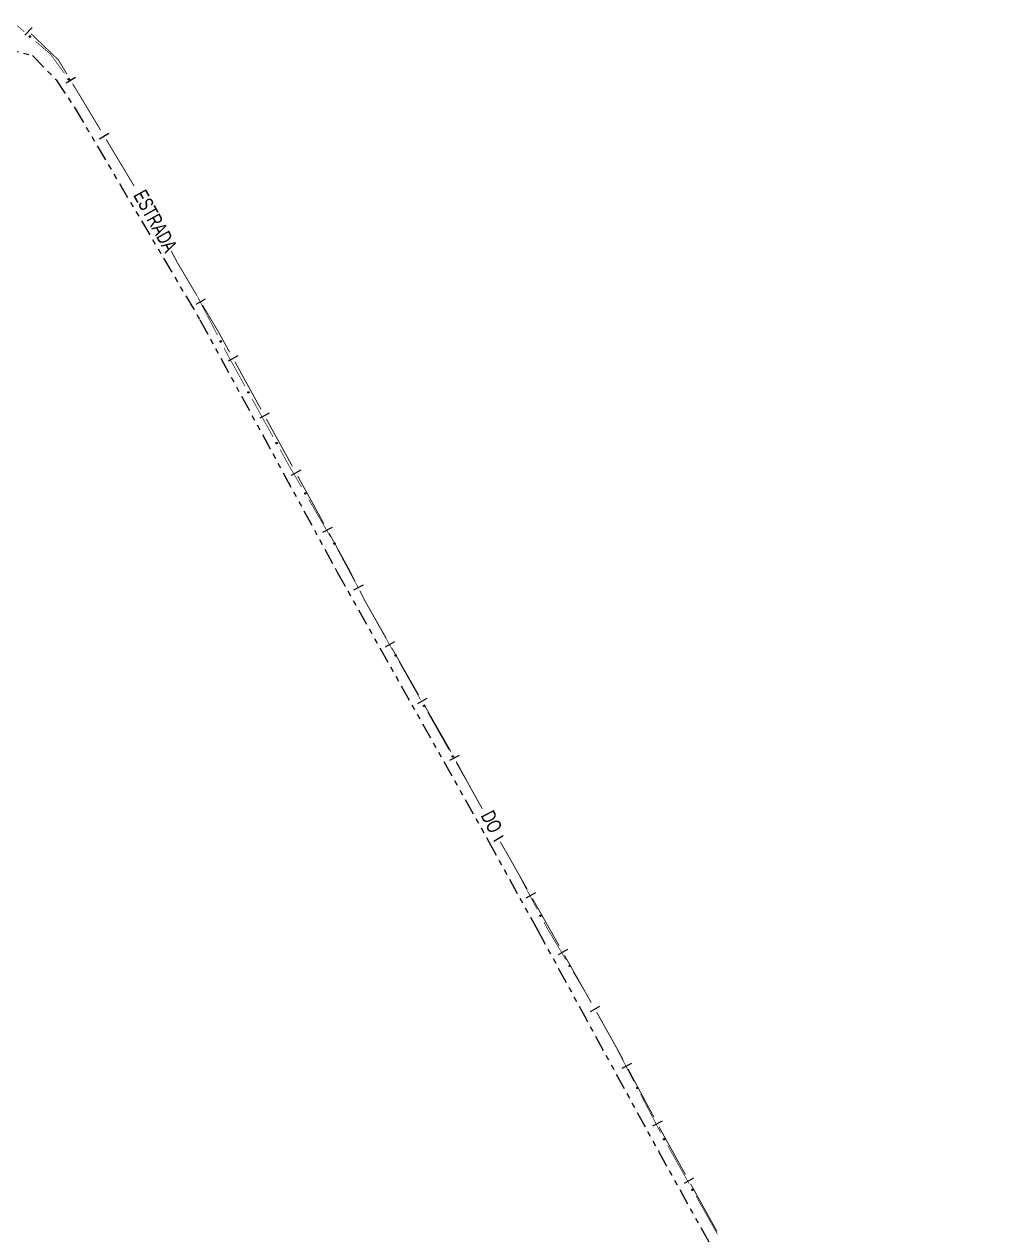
# Model space of a CAD drawing. Extents: x 209066 to 212010, y 4879784 to 4881672.
# Drawn here: x 211730.6 to 212003.1, y 4881303.7 to 4881637.6 of the extents above; entities that cross this region are included whole.
import ezdxf

# ---------------------------------------------------------------- set-up
doc = ezdxf.new("R2010")
doc.units = 0
doc.header["$LTSCALE"] = 1.5
doc.header["$MEASUREMENT"] = 0
doc.linetypes.add('TRACO_25', pattern=[8, 3, -1, 1, -1, 1, -1])
for name, color, linetype in [('LM-LIM-SETORES-BAIRROS', 250, 'CONTINUOUS'), ('SV-EIXO-ROD-ESTR', 7, 'CONTINUOUS'), ('SV-EST-M-N-PAV', 20, 'CONTINUOUS'), ('SV-TXT-EST-M-N-PAV', 7, 'CONTINUOUS')]:
    doc.layers.add(name, color=color, linetype=linetype)
doc.styles.add('ARIAL', font='ARIAL.SHX')

msp = doc.modelspace()

# ---------------------------------------------------------------- linework, layer by layer
at = {"layer": 'LM-LIM-SETORES-BAIRROS'}
for points in [[(211732.832154, 4881636.740931), (211730.759231, 4881634.572294)], [(211744.724832, 4881622.897149), (211742.152819, 4881621.352886)], [(211753.990408, 4881607.465068), (211751.418395, 4881605.920806)], [(211780.57769, 4881561.78657), (211777.996588, 4881560.257545)], [(211789.553124, 4881546.130954), (211786.924171, 4881544.685752)], [(211798.224337, 4881530.35724), (211795.595385, 4881528.912038)], [(211806.89555, 4881514.583526), (211804.266598, 4881513.138324)], [(211815.566763, 4881498.809812), (211812.937811, 4881497.36461)], [(211824.099094, 4881482.908734), (211821.425605, 4881481.547685)], [(211832.790741, 4881467.23233), (211830.185058, 4881465.745585)], [(211841.711215, 4881451.598228), (211839.105532, 4881450.111483)], [(211850.593193, 4881435.908984), (211847.958861, 4881434.473613)], [(211862.764675, 4881413.709934), (211860.161458, 4881412.218874)], [(211871.647545, 4881398.043685), (211869.035008, 4881396.569015)], [(211880.495565, 4881382.368464), (211877.883028, 4881380.893794)], [(211889.343585, 4881366.693244), (211886.731048, 4881365.218574)], [(211898.109204, 4881350.933316), (211895.464013, 4881349.518055)], [(211906.600772, 4881335.06217), (211903.955581, 4881333.646909)], [(211915.289293, 4881319.323807), (211912.665531, 4881317.869203)]]:
    msp.add_lwpolyline(points, dxfattribs=at)
at = {"layer": 'LM-LIM-SETORES-BAIRROS', "const_width": 0.25}
for points in [[(211740.053649, 4881627.763125), (211732.518571, 4881634.965638)], [(211740.3503, 4881627.269044), (211740.053649, 4881627.763125)], [(211742.409317, 4881623.839693), (211740.3503, 4881627.269044)], [(211751.674893, 4881608.407613), (211743.95358, 4881621.267679)], [(211760.940469, 4881592.975532), (211753.219156, 4881605.835599)], [(211771.299181, 4881574.880044), (211771.194496, 4881575.084048)], [(211772.73303, 4881572.085853), (211771.299181, 4881574.880044)], [(211773.17104, 4881571.346462), (211772.73303, 4881572.085853)], [(211778.267789, 4881562.742792), (211773.17104, 4881571.346462)], [(211784.40006, 4881552.391088), (211779.796814, 4881560.16169)], [(211784.866509, 4881551.542576), (211784.40006, 4881552.391088)], [(211787.275179, 4881547.160988), (211784.866509, 4881551.542576)], [(211795.946393, 4881531.387274), (211788.720381, 4881544.532036)], [(211804.617606, 4881515.61356), (211797.391595, 4881528.758322)], [(211813.288819, 4881499.839846), (211806.062808, 4881512.984607)], [(211820.155972, 4881487.347879), (211814.734021, 4881497.210893)], [(211820.493934, 4881486.684025), (211820.155972, 4881487.347879)], [(211821.854983, 4881484.010535), (211820.493934, 4881486.684025)], [(211824.872996, 4881478.082295), (211823.216032, 4881481.337046)], [(211825.045335, 4881477.780253), (211824.872996, 4881478.082295)], [(211830.496736, 4881468.22608), (211825.045335, 4881477.780253)], [(211839.41721, 4881452.591978), (211831.983481, 4881465.620396)], [(211847.800252, 4881437.899784), (211840.903955, 4881449.986294)], [(211847.840656, 4881437.825631), (211847.800252, 4881437.899784)], [(211848.319113, 4881436.94752), (211847.840656, 4881437.825631)], [(211853.764771, 4881426.95312), (211849.754484, 4881434.313187)], [(211854.06734, 4881426.413917), (211853.764771, 4881426.95312)], [(211857.003509, 4881421.181431), (211854.06734, 4881426.413917)], [(211864.20961, 4881408.169255), (211861.960086, 4881412.096665)], [(211864.442596, 4881407.756497), (211864.20961, 4881408.169255)], [(211869.358163, 4881399.048041), (211864.442596, 4881407.756497)], [(211878.206183, 4881383.37282), (211870.832833, 4881396.435504)], [(211887.054203, 4881367.6976), (211879.680853, 4881380.760283)], [(211889.796466, 4881362.839387), (211888.528873, 4881365.085063)], [(211890.002159, 4881362.471748), (211889.796466, 4881362.839387)], [(211892.98975, 4881357.131986), (211890.002159, 4881362.471748)], [(211893.415864, 4881356.360573), (211892.98975, 4881357.131986)], [(211895.833454, 4881351.983901), (211893.415864, 4881356.360573)], [(211904.334669, 4881336.118), (211897.258362, 4881349.343955)], [(211906.299428, 4881332.445772), (211905.749931, 4881333.472809)], [(211906.704391, 4881331.715315), (211906.299428, 4881332.445772)], [(211913.007676, 4881320.34568), (211906.704391, 4881331.715315)], [(211921.735302, 4881304.603108), (211914.46228, 4881317.721918)]]:
    msp.add_lwpolyline(points, dxfattribs=at)
at = {"layer": 'SV-EIXO-ROD-ESTR', "const_width": 0.18}
for points in [[(211728.299868, 4881637.524759), (211730.679642, 4881635.494951)], [(211733.722978, 4881632.899165), (211737.527148, 4881629.654432)], [(211737.527148, 4881629.654432), (211737.781081, 4881629.437842)], [(211737.781081, 4881629.437842), (211741.717564, 4881624.057981)], [(211744.079604, 4881620.82986), (211744.670114, 4881620.022829)], [(211744.670114, 4881620.022829), (211744.842238, 4881619.787593)], [(211778.382173, 4881562.549703), (211783.907139, 4881551.89725)], [(211785.748795, 4881548.346433), (211786.669622, 4881546.571024)], [(211786.669622, 4881546.571024), (211786.790588, 4881546.337796)], [(211786.790588, 4881546.337796), (211791.50596, 4881537.818426)], [(211793.443001, 4881534.31873), (211799.254124, 4881523.819642)], [(211801.191165, 4881520.319946), (211803.128206, 4881516.82025)], [(211803.128206, 4881516.82025), (211803.382711, 4881516.360431)], [(211803.382711, 4881516.360431), (211807.143783, 4881509.901198)], [(211809.156546, 4881506.444497), (211815.194835, 4881496.074392)], [(211817.149219, 4881492.585005), (211822.83407, 4881482.017012)], [(211826.230633, 4881475.70289), (211826.70437, 4881474.822224)], [(211826.70437, 4881474.822224), (211827.085744, 4881474.11326)], [(211827.085744, 4881474.11326), (211832.093744, 4881465.233095)], [(211834.058634, 4881461.748959), (211839.953307, 4881451.296551)], [(211841.92397, 4881447.81568), (211847.844661, 4881437.377988)], [(211849.818224, 4881433.898757), (211853.765352, 4881426.940295)], [(211853.765352, 4881426.940295), (211854.097479, 4881426.354782)], [(211866.521287, 4881404.073872), (211872.132795, 4881393.466753)], [(211874.003297, 4881389.931047), (211874.938549, 4881388.163193)], [(211874.938549, 4881388.163193), (211874.979813, 4881388.085193)], [(211874.979813, 4881388.085193), (211880.054864, 4881379.571275)], [(211882.102957, 4881376.135389), (211885.175096, 4881370.98156)], [(211885.175096, 4881370.98156), (211885.654656, 4881370.177049)], [(211893.262651, 4881356.637942), (211898.812624, 4881345.998496)], [(211900.662615, 4881342.452014), (211906.212588, 4881331.812569)], [(211908.138051, 4881328.306932), (211914.009804, 4881317.841631)], [(211915.967055, 4881314.353198), (211921.838807, 4881303.887897)]]:
    msp.add_lwpolyline(points, dxfattribs=at)
at = {"layer": 'SV-EIXO-ROD-ESTR'}
for points in [[(211732.163429, 4881634.374052), (211732.212125, 4881634.378612), (211732.254908, 4881634.372573), (211732.289143, 4881634.357266), (211732.315867, 4881634.335852), (211732.340741, 4881634.310864), (211732.36026, 4881634.280139), (211732.37437, 4881634.241238), (211732.379287, 4881634.192422), (211732.370221, 4881634.149001), (211732.357009, 4881634.114635), (211732.336284, 4881634.085482), (211732.311605, 4881634.061726), (211732.279019, 4881634.042506), (211732.239457, 4881634.028592), (211732.190251, 4881634.024835), (211732.148348, 4881634.031043), (211732.115624, 4881634.046718), (211732.086447, 4881634.06774), (211732.06136, 4881634.093554), (211732.042373, 4881634.123825), (211732.028435, 4881634.163683), (211732.025371, 4881634.212298), (211732.031085, 4881634.254163), (211732.046297, 4881634.287098), (211732.067639, 4881634.315357), (211732.092398, 4881634.340609), (211732.122467, 4881634.361516), (211732.163429, 4881634.374052)], [(211742.902578, 4881622.624879), (211742.951011, 4881622.618076), (211742.991246, 4881622.602326), (211743.021023, 4881622.579531), (211743.042083, 4881622.552526), (211743.060517, 4881622.522472), (211743.072418, 4881622.488071), (211743.077169, 4881622.446964), (211743.070686, 4881622.398331), (211743.051842, 4881622.358175), (211743.031056, 4881622.327786), (211743.004162, 4881622.304204), (211742.974666, 4881622.286786), (211742.938523, 4881622.275606), (211742.896818, 4881622.271198), (211742.848074, 4881622.2789), (211742.808735, 4881622.294612), (211742.780512, 4881622.317417), (211742.756976, 4881622.344605), (211742.738523, 4881622.375513), (211742.727036, 4881622.409349), (211742.722674, 4881622.451347), (211742.730913, 4881622.499357), (211742.746136, 4881622.538772), (211742.768539, 4881622.567308), (211742.795827, 4881622.589877), (211742.825746, 4881622.608733), (211742.859828, 4881622.622135), (211742.902578, 4881622.624879)], [(211784.859534, 4881550.30007), (211784.906361, 4881550.285955), (211784.94372, 4881550.264248), (211784.969669, 4881550.237175), (211784.986361, 4881550.207272), (211784.999992, 4881550.174757), (211785.006503, 4881550.138943), (211785.004924, 4881550.097592), (211784.991094, 4881550.050519), (211784.966342, 4881550.013709), (211784.941161, 4881549.986849), (211784.910983, 4881549.967648), (211784.879174, 4881549.954936), (211784.841748, 4881549.949403), (211784.799859, 4881549.951412), (211784.752861, 4881549.966464), (211784.716381, 4881549.987996), (211784.69197, 4881550.014842), (211784.672859, 4881550.045303), (211784.65934, 4881550.078666), (211784.653152, 4881550.113858), (211784.655251, 4881550.156031), (211784.670722, 4881550.20222), (211784.691782, 4881550.23885), (211784.718278, 4881550.263632), (211784.748691, 4881550.281772), (211784.781137, 4881550.29584), (211784.816866, 4881550.303884), (211784.859534, 4881550.30007)], [(211792.501214, 4881536.247595), (211792.548406, 4881536.234752), (211792.586339, 4881536.214064), (211792.61301, 4881536.187703), (211792.630505, 4881536.158263), (211792.645011, 4881536.126128), (211792.652488, 4881536.090503), (211792.652028, 4881536.049125), (211792.639477, 4881536.001695), (211792.61573, 4881535.964229), (211792.591285, 4881535.936697), (211792.561637, 4881535.916687), (211792.530184, 4881535.903119), (211792.492921, 4881535.896576), (211792.450993, 4881535.897451), (211792.403606, 4881535.911226), (211792.366556, 4881535.931763), (211792.341428, 4881535.957938), (211792.3215, 4881535.987872), (211792.307083, 4881536.020856), (211792.299945, 4881536.055869), (211792.300903, 4881536.098082), (211792.315118, 4881536.144674), (211792.33518, 4881536.18186), (211792.360995, 4881536.207349), (211792.390907, 4881536.226305), (211792.422961, 4881536.241246), (211792.458459, 4881536.250253), (211792.501214, 4881536.247595)], [(211800.249378, 4881522.248811), (211800.29657, 4881522.235968), (211800.334503, 4881522.21528), (211800.361174, 4881522.188919), (211800.378669, 4881522.159479), (211800.393175, 4881522.127344), (211800.400652, 4881522.091719), (211800.400192, 4881522.050341), (211800.387641, 4881522.002911), (211800.363894, 4881521.965445), (211800.339449, 4881521.937913), (211800.309801, 4881521.917903), (211800.278348, 4881521.904335), (211800.241086, 4881521.897792), (211800.199157, 4881521.898667), (211800.15177, 4881521.912442), (211800.11472, 4881521.932979), (211800.089592, 4881521.959154), (211800.069664, 4881521.989088), (211800.055248, 4881522.022072), (211800.04811, 4881522.057085), (211800.049067, 4881522.099298), (211800.063283, 4881522.14589), (211800.083344, 4881522.183076), (211800.109159, 4881522.208565), (211800.139071, 4881522.227521), (211800.171125, 4881522.242462), (211800.206623, 4881522.251469), (211800.249378, 4881522.248811)], [(211808.172995, 4881508.352404), (211808.220455, 4881508.340591), (211808.258829, 4881508.320734), (211808.286068, 4881508.294959), (211808.3042, 4881508.265907), (211808.319402, 4881508.234096), (211808.327653, 4881508.198642), (211808.328094, 4881508.157264), (211808.316578, 4881508.109571), (211808.293652, 4881508.071597), (211808.269812, 4881508.043541), (211808.240607, 4881508.02289), (211808.209456, 4881508.00864), (211808.172345, 4881508.001287), (211808.130408, 4881508.00125), (211808.082732, 4881508.01399), (211808.045244, 4881508.033715), (211808.019552, 4881508.059337), (211807.998977, 4881508.08883), (211807.983846, 4881508.121493), (211807.975947, 4881508.156342), (211807.975986, 4881508.198566), (211807.989184, 4881508.245456), (211808.008431, 4881508.28307), (211808.033685, 4881508.309115), (211808.063177, 4881508.328718), (211808.094898, 4881508.344353), (211808.130192, 4881508.354131), (211808.172995, 4881508.352404)], [(211816.239112, 4881494.509237), (211816.286146, 4881494.495829), (211816.323829, 4881494.474688), (211816.350182, 4881494.448009), (211816.367323, 4881494.418361), (211816.381443, 4881494.386055), (211816.388492, 4881494.350343), (211816.387536, 4881494.308973), (211816.374418, 4881494.261697), (211816.350223, 4881494.224518), (211816.32545, 4881494.197282), (211816.295564, 4881494.177628), (211816.26395, 4881494.164438), (211816.226612, 4881494.158342), (211816.184698, 4881494.15972), (211816.137479, 4881494.174062), (211816.100678, 4881494.195042), (211816.075865, 4881494.221516), (211816.056297, 4881494.251686), (211816.042278, 4881494.284841), (211816.03556, 4881494.319937), (211816.037023, 4881494.362136), (211816.051796, 4881494.408554), (211816.072302, 4881494.445497), (211816.098421, 4881494.470675), (211816.128558, 4881494.489271), (211816.160788, 4881494.503827), (211816.196392, 4881494.512407), (211816.239112, 4881494.509237)], [(211833.101494, 4881463.670252), (211833.148787, 4881463.657786), (211833.186883, 4881463.637401), (211833.213764, 4881463.611253), (211833.231494, 4881463.581953), (211833.246255, 4881463.549936), (211833.254016, 4881463.514371), (211833.253886, 4881463.472991), (211833.241714, 4881463.425462), (211833.218267, 4881463.387808), (211833.194042, 4881463.360082), (211833.164554, 4881463.339836), (211833.13321, 4881463.326017), (211833.096001, 4881463.319177), (211833.054068, 4881463.319718), (211833.006571, 4881463.333115), (211832.96936, 4881463.353356), (211832.944023, 4881463.37933), (211832.923857, 4881463.409103), (211832.909178, 4881463.441972), (211832.901761, 4881463.476926), (211832.902382, 4881463.519146), (211832.916225, 4881463.56585), (211832.93599, 4881463.603195), (211832.961601, 4881463.628889), (211832.99136, 4881463.648083), (211833.023294, 4881463.663279), (211833.058719, 4881463.672569), (211833.101494, 4881463.670252)], [(211840.962046, 4881449.734582), (211841.00937, 4881449.722234), (211841.047517, 4881449.701944), (211841.074463, 4881449.675863), (211841.092266, 4881449.646608), (211841.107107, 4881449.614627), (211841.114956, 4881449.579082), (211841.11493, 4881449.537701), (211841.102876, 4881449.490142), (211841.079522, 4881449.45243), (211841.055366, 4881449.424644), (211841.025929, 4881449.404325), (211840.99462, 4881449.390428), (211840.957428, 4881449.383495), (211840.915493, 4881449.383932), (211840.867964, 4881449.39721), (211840.830702, 4881449.417358), (211840.805301, 4881449.443269), (211840.78506, 4881449.472992), (211840.7703, 4881449.505824), (211840.762796, 4881449.54076), (211840.763311, 4881449.582981), (211840.777038, 4881449.629719), (211840.79671, 4881449.667113), (211840.822257, 4881449.692871), (211840.851968, 4881449.712139), (211840.883864, 4881449.727415), (211840.919266, 4881449.736793), (211840.962046, 4881449.734582)], [(211848.856301, 4881435.817659), (211848.903625, 4881435.805311), (211848.941772, 4881435.785021), (211848.968718, 4881435.75894), (211848.98652, 4881435.729685), (211849.001362, 4881435.697704), (211849.009211, 4881435.662159), (211849.009184, 4881435.620778), (211848.99713, 4881435.573219), (211848.973777, 4881435.535507), (211848.949621, 4881435.507721), (211848.920184, 4881435.487402), (211848.888874, 4881435.473505), (211848.851683, 4881435.466572), (211848.809748, 4881435.467009), (211848.762219, 4881435.480287), (211848.724956, 4881435.500435), (211848.699555, 4881435.526346), (211848.679315, 4881435.556069), (211848.664554, 4881435.588901), (211848.65705, 4881435.623837), (211848.657566, 4881435.666058), (211848.671293, 4881435.712796), (211848.690964, 4881435.75019), (211848.716511, 4881435.775948), (211848.746223, 4881435.795216), (211848.778118, 4881435.810492), (211848.81352, 4881435.81987), (211848.856301, 4881435.817659)], [(211873.098161, 4881391.877379), (211873.145101, 4881391.863646), (211873.182636, 4881391.842244), (211873.208804, 4881391.815383), (211873.225739, 4881391.785617), (211873.239635, 4881391.753214), (211873.246437, 4881391.717454), (211873.245194, 4881391.676092), (211873.231748, 4881391.628907), (211873.207297, 4881391.591898), (211873.182335, 4881391.564833), (211873.152314, 4881391.545388), (211873.12061, 4881391.532416), (211873.083231, 4881391.526579), (211873.041327, 4881391.528247), (211872.994208, 4881391.542916), (211872.957554, 4881391.56415), (211872.932925, 4881391.590796), (211872.913566, 4881391.621101), (211872.899777, 4881391.654352), (211872.893302, 4881391.689494), (211872.895058, 4881391.731682), (211872.910152, 4881391.777996), (211872.930913, 4881391.814796), (211872.957206, 4881391.839793), (211872.987471, 4881391.858179), (211873.019801, 4881391.872512), (211873.055464, 4881391.880846), (211873.098161, 4881391.877379)], [(211881.099898, 4881378.033114), (211881.147477, 4881378.021788), (211881.186053, 4881378.002325), (211881.213555, 4881377.976831), (211881.231984, 4881377.947966), (211881.247511, 4881377.916312), (211881.256125, 4881377.880945), (211881.25699, 4881377.839573), (211881.245964, 4881377.791765), (211881.223428, 4881377.753559), (211881.199877, 4881377.725259), (211881.170885, 4881377.70431), (211881.139882, 4881377.689741), (211881.102848, 4881377.682008), (211881.060914, 4881377.681541), (211881.013109, 4881377.693792), (211880.975422, 4881377.713132), (211880.949468, 4881377.738489), (211880.928592, 4881377.767769), (211880.913127, 4881377.800275), (211880.904872, 4881377.835041), (211880.904477, 4881377.877264), (211880.917194, 4881377.924287), (211880.936054, 4881377.962096), (211880.96104, 4881377.988399), (211880.99033, 4881378.008303), (211881.021889, 4881378.024263), (211881.05708, 4881378.034401), (211881.099898, 4881378.033114)], [(211899.768767, 4881344.403557), (211899.815627, 4881344.389552), (211899.853038, 4881344.367933), (211899.87905, 4881344.340921), (211899.895812, 4881344.311058), (211899.90952, 4881344.278575), (211899.916114, 4881344.242776), (211899.914633, 4881344.201422), (211899.900913, 4881344.154316), (211899.876248, 4881344.117448), (211899.85113, 4881344.090529), (211899.820997, 4881344.071258), (211899.789218, 4881344.05847), (211899.751806, 4881344.05285), (211899.709912, 4881344.054761), (211899.662879, 4881344.069702), (211899.626348, 4881344.091148), (211899.601874, 4881344.117936), (211899.582691, 4881344.148353), (211899.569095, 4881344.181683), (211899.562824, 4881344.216862), (211899.564824, 4881344.259039), (211899.580186, 4881344.305265), (211899.60116, 4881344.341944), (211899.627597, 4881344.366788), (211899.657968, 4881344.384999), (211899.690381, 4881344.399144), (211899.726091, 4881344.407271), (211899.768767, 4881344.403557)], [(211907.185123, 4881330.230318), (211907.232388, 4881330.217748), (211907.27044, 4881330.197279), (211907.297264, 4881330.171073), (211907.314929, 4881330.141734), (211907.329621, 4881330.109684), (211907.337303, 4881330.074103), (211907.337083, 4881330.032723), (211907.324806, 4881329.985221), (211907.301276, 4881329.947618), (211907.276991, 4881329.919946), (211907.247459, 4881329.899764), (211907.216085, 4881329.886014), (211907.178861, 4881329.879256), (211907.136929, 4881329.879889), (211907.089462, 4881329.893389), (211907.052295, 4881329.913712), (211907.027015, 4881329.939741), (211907.006914, 4881329.969559), (211906.992307, 4881330.002459), (211906.984967, 4881330.03743), (211906.98568, 4881330.079648), (211906.999626, 4881330.126321), (211907.019472, 4881330.163623), (211907.04514, 4881330.189261), (211907.074941, 4881330.20839), (211907.106908, 4881330.223516), (211907.142354, 4881330.232728), (211907.185123, 4881330.230318)], [(211915.014127, 4881316.276583), (211915.061392, 4881316.264013), (211915.099444, 4881316.243545), (211915.126268, 4881316.217338), (211915.143933, 4881316.188), (211915.158624, 4881316.15595), (211915.166307, 4881316.120369), (211915.166087, 4881316.078989), (211915.15381, 4881316.031486), (211915.13028, 4881315.993884), (211915.105995, 4881315.966211), (211915.076463, 4881315.94603), (211915.045088, 4881315.93228), (211915.007865, 4881315.925521), (211914.965932, 4881315.926154), (211914.918466, 4881315.939655), (211914.881298, 4881315.959977), (211914.856019, 4881315.986007), (211914.835918, 4881316.015825), (211914.821311, 4881316.048725), (211914.813971, 4881316.083696), (211914.814684, 4881316.125914), (211914.82863, 4881316.172587), (211914.848476, 4881316.209889), (211914.874143, 4881316.235527), (211914.903945, 4881316.254655), (211914.935912, 4881316.269782), (211914.971357, 4881316.278994), (211915.014127, 4881316.276583)]]:
    msp.add_lwpolyline(points, close=True, dxfattribs=at)
for points in [[(211732.025371, 4881634.212298), (211732.279019, 4881634.042506)], [(211732.028435, 4881634.163683), (211732.239457, 4881634.028592)], [(211732.029229, 4881634.23106), (211732.291033, 4881634.054387)], [(211732.030817, 4881634.186663), (211732.25659, 4881634.037135)], [(211732.031085, 4881634.254163), (211732.311605, 4881634.061726)], [(211732.040833, 4881634.267793), (211732.321323, 4881634.075181)], [(211732.041138, 4881634.141991), (211732.20865, 4881634.031395)], [(211732.042373, 4881634.123825), (211732.190251, 4881634.024835)], [(211732.046297, 4881634.287098), (211732.336284, 4881634.085482)], [(211732.055581, 4881634.106357), (211732.164101, 4881634.03173)], [(211732.058665, 4881634.299213), (211732.343613, 4881634.099212)], [(211732.06136, 4881634.093554), (211732.148348, 4881634.031043)], [(211732.067639, 4881634.315357), (211732.357009, 4881634.114635)], [(211732.083611, 4881634.326358), (211732.360987, 4881634.136403)], [(211732.092398, 4881634.340609), (211732.370221, 4881634.149001)], [(211732.11094, 4881634.347885), (211732.371552, 4881634.174022)], [(211732.122467, 4881634.361516), (211732.379287, 4881634.192422)], [(211732.142421, 4881634.36587), (211732.372926, 4881634.217686)], [(211732.163429, 4881634.374052), (211732.37437, 4881634.241238)], [(211732.190055, 4881634.375458), (211732.361415, 4881634.265167)], [(211732.212125, 4881634.378612), (211732.36026, 4881634.280139)], [(211732.236529, 4881634.375275), (211732.343125, 4881634.300496)], [(211732.254908, 4881634.372573), (211732.340741, 4881634.310864)], [(211742.722674, 4881622.451347), (211742.896818, 4881622.271198)], [(211742.727036, 4881622.409349), (211742.848074, 4881622.2789)], [(211742.730027, 4881622.427309), (211742.86749, 4881622.281036)], [(211742.730296, 4881622.473157), (211742.91546, 4881622.275556)], [(211742.730913, 4881622.499357), (211742.938523, 4881622.275606)], [(211742.735855, 4881622.389303), (211742.824221, 4881622.291645)], [(211742.738523, 4881622.375513), (211742.808735, 4881622.294612)], [(211742.738998, 4881622.516722), (211742.952955, 4881622.284393)], [(211742.746136, 4881622.538772), (211742.974666, 4881622.286786)], [(211742.758766, 4881622.549785), (211742.987227, 4881622.297634)], [(211742.768539, 4881622.567308), (211743.004162, 4881622.304204)], [(211742.783369, 4881622.576241), (211743.014462, 4881622.315872)], [(211742.795827, 4881622.589877), (211743.031056, 4881622.327786)], [(211742.813907, 4881622.596895), (211743.039951, 4881622.348048)], [(211742.825746, 4881622.608733), (211743.051842, 4881622.358175)], [(211742.845466, 4881622.611533), (211743.058913, 4881622.382213)], [(211742.859828, 4881622.622135), (211743.070686, 4881622.398331)], [(211742.880248, 4881622.621766), (211743.070328, 4881622.424381)], [(211742.902578, 4881622.624879), (211743.077169, 4881622.446964)], [(211742.928809, 4881622.620101), (211743.070086, 4881622.473237)], [(211742.951011, 4881622.618076), (211743.072418, 4881622.488071)], [(211742.973986, 4881622.609197), (211743.060444, 4881622.511833)], [(211742.991246, 4881622.602326), (211743.060517, 4881622.522472)], [(211784.653152, 4881550.113858), (211784.752861, 4881549.966464)], [(211784.655251, 4881550.156031), (211784.799859, 4881549.951412)], [(211784.658809, 4881550.092702), (211784.731233, 4881549.9827)], [(211784.658849, 4881550.131151), (211784.772376, 4881549.965611)], [(211784.65934, 4881550.078666), (211784.716381, 4881549.987996)], [(211784.666113, 4881550.176421), (211784.818948, 4881549.952875)], [(211784.670722, 4881550.20222), (211784.841748, 4881549.949403)], [(211784.681362, 4881550.218148), (211784.857352, 4881549.955885)], [(211784.691782, 4881550.23885), (211784.879174, 4881549.954936)], [(211784.705945, 4881550.247806), (211784.893243, 4881549.96374)], [(211784.718278, 4881550.263632), (211784.910983, 4881549.967648)], [(211784.734297, 4881550.270197), (211784.922943, 4881549.977607)], [(211784.748691, 4881550.281772), (211784.941161, 4881549.986849)], [(211784.767631, 4881550.285948), (211784.953044, 4881550.005516)], [(211784.781137, 4881550.29584), (211784.966342, 4881550.013709)], [(211784.801054, 4881550.295598), (211784.976999, 4881550.036386)], [(211784.816866, 4881550.303884), (211784.991094, 4881550.050519)], [(211784.836991, 4881550.300403), (211784.994716, 4881550.076318)], [(211784.859534, 4881550.30007), (211785.004924, 4881550.097592)], [(211784.884728, 4881550.291345), (211785.001934, 4881550.124639)], [(211784.906361, 4881550.285955), (211785.006503, 4881550.138943)], [(211784.927711, 4881550.273673), (211784.998296, 4881550.164254)], [(211784.94372, 4881550.264248), (211784.999992, 4881550.174757)], [(211792.299945, 4881536.055869), (211792.403606, 4881535.911226)], [(211792.300903, 4881536.098082), (211792.450993, 4881535.897451)], [(211792.305173, 4881536.07331), (211792.423136, 4881535.910901)], [(211792.306172, 4881536.034873), (211792.381546, 4881535.926871)], [(211792.307083, 4881536.020856), (211792.366556, 4881535.931763)], [(211792.311209, 4881536.118759), (211792.470035, 4881535.899429)], [(211792.315118, 4881536.144674), (211792.492921, 4881535.896576)], [(211792.325324, 4881536.160883), (211792.508344, 4881535.903477)], [(211792.33518, 4881536.18186), (211792.530184, 4881535.903119)], [(211792.349095, 4881536.191196), (211792.54401, 4881535.9123)], [(211792.360995, 4881536.207349), (211792.561637, 4881535.916687)], [(211792.376832, 4881536.214345), (211792.573323, 4881535.926965)], [(211792.390907, 4881536.226305), (211792.591285, 4881535.936697)], [(211792.409726, 4881536.230993), (211792.602659, 4881535.955679)], [(211792.422961, 4881536.241246), (211792.61573, 4881535.964229)], [(211792.442877, 4881536.241543), (211792.625769, 4881535.987186)], [(211792.458459, 4881536.250253), (211792.639477, 4881536.001695)], [(211792.47867, 4881536.247318), (211792.6424, 4881536.027582)], [(211792.501214, 4881536.247595), (211792.652028, 4881536.049125)], [(211792.526635, 4881536.239555), (211792.648308, 4881536.07608)], [(211792.548406, 4881536.234752), (211792.652488, 4881536.090503)], [(211792.57008, 4881536.223052), (211792.6436, 4881536.115583)], [(211792.586339, 4881536.214064), (211792.645011, 4881536.126128)], [(211800.073488, 4881522.162099), (211800.256508, 4881521.904693)], [(211800.083344, 4881522.183076), (211800.278348, 4881521.904335)], [(211800.097259, 4881522.192412), (211800.292174, 4881521.913516)], [(211800.109159, 4881522.208565), (211800.309801, 4881521.917903)], [(211800.124996, 4881522.215561), (211800.321487, 4881521.928181)], [(211800.139071, 4881522.227521), (211800.339449, 4881521.937913)], [(211800.157891, 4881522.232209), (211800.350823, 4881521.956895)], [(211800.171125, 4881522.242462), (211800.363894, 4881521.965445)], [(211800.191041, 4881522.242759), (211800.373934, 4881521.988402)], [(211800.206623, 4881522.251469), (211800.387641, 4881522.002911)], [(211800.226834, 4881522.248534), (211800.390564, 4881522.028798)], [(211800.249378, 4881522.248811), (211800.400192, 4881522.050341)], [(211800.274799, 4881522.240771), (211800.396472, 4881522.077296)], [(211800.29657, 4881522.235968), (211800.400652, 4881522.091719)], [(211800.318245, 4881522.224268), (211800.391764, 4881522.116799)], [(211800.334503, 4881522.21528), (211800.393175, 4881522.127344)], [(211800.04811, 4881522.057085), (211800.15177, 4881521.912442)], [(211800.049067, 4881522.099298), (211800.199157, 4881521.898667)], [(211800.053337, 4881522.074526), (211800.171301, 4881521.912117)], [(211800.054336, 4881522.036089), (211800.12971, 4881521.928087)], [(211800.055248, 4881522.022072), (211800.11472, 4881521.932979)], [(211800.059373, 4881522.119975), (211800.2182, 4881521.900645)], [(211800.063283, 4881522.14589), (211800.241086, 4881521.897792)], [(211807.975947, 4881508.156342), (211808.082732, 4881508.01399)], [(211807.975986, 4881508.198566), (211808.130408, 4881508.00125)], [(211807.980794, 4881508.173892), (211808.102265, 4881508.01409)], [(211807.98263, 4881508.135487), (211808.060337, 4881508.029151)], [(211807.983846, 4881508.121493), (211808.045244, 4881508.033715)], [(211807.985839, 4881508.219463), (211808.149403, 4881508.003642)], [(211807.989184, 4881508.245456), (211808.172345, 4881508.001287)], [(211807.999034, 4881508.261884), (211808.187614, 4881508.008523)], [(211808.008431, 4881508.28307), (211808.209456, 4881508.00864)], [(211808.02214, 4881508.292707), (211808.223079, 4881508.01812)], [(211808.033685, 4881508.309115), (211808.240607, 4881508.02289)], [(211808.049366, 4881508.316454), (211808.252066, 4881508.03342)], [(211808.063177, 4881508.328718), (211808.269812, 4881508.043541)], [(211808.08189, 4881508.333814), (211808.28077, 4881508.062765)], [(211808.094898, 4881508.344353), (211808.293652, 4881508.071597)], [(211808.114803, 4881508.345083), (211808.303189, 4881508.094767)], [(211808.130192, 4881508.354131), (211808.316578, 4881508.109571)], [(211808.150462, 4881508.351636), (211808.318937, 4881508.135516)], [(211808.172995, 4881508.352404), (211808.328094, 4881508.157264)], [(211808.198585, 4881508.344919), (211808.323788, 4881508.184132)], [(211808.220455, 4881508.340591), (211808.327653, 4881508.198642)], [(211808.242379, 4881508.329366), (211808.31822, 4881508.223523)], [(211808.258829, 4881508.320734), (211808.319402, 4881508.234096)], [(211816.03556, 4881494.319937), (211816.137479, 4881494.174062)], [(211816.037023, 4881494.362136), (211816.184698, 4881494.15972)], [(211816.040996, 4881494.337314), (211816.157004, 4881494.173503)], [(211816.041534, 4881494.298868), (211816.115608, 4881494.18997)], [(211816.042278, 4881494.284841), (211816.100678, 4881494.195042)], [(211816.047576, 4881494.382688), (211816.203762, 4881494.161469)], [(211816.051796, 4881494.408554), (211816.226612, 4881494.158342)], [(211816.062195, 4881494.424639), (211816.242117, 4881494.165058)], [(211816.072302, 4881494.445497), (211816.26395, 4881494.164438)], [(211816.086328, 4881494.454665), (211816.277886, 4881494.173453)], [(211816.098421, 4881494.470675), (211816.295564, 4881494.177628)], [(211816.11434, 4881494.47748), (211816.307373, 4881494.187766)], [(211816.128558, 4881494.489271), (211816.32545, 4881494.197282)], [(211816.147432, 4881494.493732), (211816.33705, 4881494.216126)], [(211816.160788, 4881494.503827), (211816.350223, 4881494.224518)], [(211816.180706, 4881494.503884), (211816.360537, 4881494.247353)], [(211816.196392, 4881494.512407), (211816.374418, 4881494.261697)], [(211816.216566, 4881494.50923), (211816.377651, 4881494.287547)], [(211816.239112, 4881494.509237), (211816.387536, 4881494.308973)], [(211816.264435, 4881494.500893), (211816.38414, 4881494.335971)], [(211816.286146, 4881494.495829), (211816.388492, 4881494.350343)], [(211816.307679, 4881494.48387), (211816.379905, 4881494.375528)], [(211816.323829, 4881494.474688), (211816.381443, 4881494.386055)], [(211832.901761, 4881463.476926), (211833.006571, 4881463.333115)], [(211832.902382, 4881463.519146), (211833.054068, 4881463.319718)], [(211832.906849, 4881463.494408), (211833.026104, 4881463.332946)], [(211832.908155, 4881463.455981), (211832.984388, 4881463.348584)], [(211832.909178, 4881463.441972), (211832.96936, 4881463.353356)], [(211832.912522, 4881463.539905), (211833.073093, 4881463.321848)], [(211832.916225, 4881463.56585), (211833.096001, 4881463.319177)], [(211832.926301, 4881463.58214), (211833.111369, 4881463.326202)], [(211832.93599, 4881463.603195), (211833.13321, 4881463.326017)], [(211832.94983, 4881463.612641), (211833.146963, 4881463.335309)], [(211832.961601, 4881463.628889), (211833.164554, 4881463.339836)], [(211832.977381, 4881463.636011), (211833.176158, 4881463.350207)], [(211832.99136, 4881463.648083), (211833.194042, 4881463.360082)], [(211833.010142, 4881463.65292), (211833.205264, 4881463.379154)], [(211833.023294, 4881463.663279), (211833.218267, 4881463.387808)], [(211833.043207, 4881463.663735), (211833.228122, 4881463.410844)], [(211833.058719, 4881463.672569), (211833.241714, 4881463.425462)], [(211833.078953, 4881463.669795), (211833.24443, 4881463.451372)], [(211833.101494, 4881463.670252), (211833.253886, 4881463.472991)], [(211833.126979, 4881463.662415), (211833.249952, 4881463.499916)], [(211833.148787, 4881463.657786), (211833.254016, 4881463.514371)], [(211833.170554, 4881463.646259), (211833.244928, 4881463.53938)], [(211833.186883, 4881463.637401), (211833.246255, 4881463.549936)], [(211840.762796, 4881449.54076), (211840.867964, 4881449.39721)], [(211840.763311, 4881449.582981), (211840.915493, 4881449.383932)], [(211840.76784, 4881449.558254), (211840.887497, 4881449.397089)], [(211840.769242, 4881449.51983), (211840.845742, 4881449.412623)], [(211840.7703, 4881449.505824), (211840.830702, 4881449.417358)], [(211840.7734, 4881449.603765), (211840.934514, 4881449.386109)], [(211840.777038, 4881449.629719), (211840.957428, 4881449.383495)], [(211840.787073, 4881449.646034), (211840.972778, 4881449.390558)], [(211840.79671, 4881449.667113), (211840.99462, 4881449.390428)], [(211840.810526, 4881449.676594), (211841.008349, 4881449.399754)], [(211840.822257, 4881449.692871), (211841.025929, 4881449.404325)], [(211840.838019, 4881449.700032), (211841.037508, 4881449.414725)], [(211840.851968, 4881449.712139), (211841.055366, 4881449.424644)], [(211840.870738, 4881449.717023), (211841.066541, 4881449.443744)], [(211840.883864, 4881449.727415), (211841.079522, 4881449.45243)], [(211840.903776, 4881449.72792), (211841.089321, 4881449.47549)], [(211840.919266, 4881449.736793), (211841.102876, 4881449.490142)], [(211840.939507, 4881449.734069), (211841.105528, 4881449.516059)], [(211840.962046, 4881449.734582), (211841.11493, 4881449.537701)], [(211840.98755, 4881449.726809), (211841.110928, 4881449.564616)], [(211841.00937, 4881449.722234), (211841.114956, 4881449.579082)], [(211841.031166, 4881449.710761), (211841.105806, 4881449.604068)], [(211841.047517, 4881449.701944), (211841.107107, 4881449.614627)], [(211848.65705, 4881435.623837), (211848.762219, 4881435.480287)], [(211848.657566, 4881435.666058), (211848.809748, 4881435.467009)], [(211848.662095, 4881435.641331), (211848.781752, 4881435.480166)], [(211848.663496, 4881435.602907), (211848.739996, 4881435.4957)], [(211848.664554, 4881435.588901), (211848.724956, 4881435.500435)], [(211848.667654, 4881435.686842), (211848.828768, 4881435.469186)], [(211848.671293, 4881435.712796), (211848.851683, 4881435.466572)], [(211848.681328, 4881435.729111), (211848.867033, 4881435.473635)], [(211848.690964, 4881435.75019), (211848.888874, 4881435.473505)], [(211848.704781, 4881435.759671), (211848.902604, 4881435.482831)], [(211848.716511, 4881435.775948), (211848.920184, 4881435.487402)], [(211848.732273, 4881435.783109), (211848.931762, 4881435.497802)], [(211848.746223, 4881435.795216), (211848.949621, 4881435.507721)], [(211848.764992, 4881435.8001), (211848.960795, 4881435.526821)], [(211848.778118, 4881435.810492), (211848.973777, 4881435.535507)], [(211848.79803, 4881435.810997), (211848.983575, 4881435.558568)], [(211848.81352, 4881435.81987), (211848.99713, 4881435.573219)], [(211848.833761, 4881435.817146), (211848.999782, 4881435.599136)], [(211848.856301, 4881435.817659), (211849.009184, 4881435.620778)], [(211848.881805, 4881435.809886), (211849.005182, 4881435.647693)], [(211848.903625, 4881435.805311), (211849.009211, 4881435.662159)], [(211848.92542, 4881435.793838), (211849.00006, 4881435.687145)], [(211848.941772, 4881435.785021), (211849.001362, 4881435.697704)], [(211872.893302, 4881391.689494), (211872.994208, 4881391.542916)], [(211872.895058, 4881391.731682), (211873.041327, 4881391.528247)], [(211872.898858, 4881391.706833), (211873.013729, 4881391.542222)], [(211872.899131, 4881391.668384), (211872.972448, 4881391.558976)], [(211872.899777, 4881391.654352), (211872.957554, 4881391.56415)], [(211872.905753, 4881391.75216), (211873.060403, 4881391.529865)], [(211872.910152, 4881391.777996), (211873.083231, 4881391.526579)], [(211872.920662, 4881391.794009), (211873.098781, 4881391.533188)], [(211872.930913, 4881391.814796), (211873.12061, 4881391.532416)], [(211872.945003, 4881391.823867), (211873.134607, 4881391.541335)], [(211872.957206, 4881391.839793), (211873.152314, 4881391.545388)], [(211872.973172, 4881391.846488), (211873.164193, 4881391.555443)], [(211872.987471, 4881391.858179), (211873.182335, 4881391.564833)], [(211873.006376, 4881391.86251), (211873.194066, 4881391.583596)], [(211873.019801, 4881391.872512), (211873.207297, 4881391.591898)], [(211873.039719, 4881391.872431), (211873.217769, 4881391.61466)], [(211873.055464, 4881391.880846), (211873.231748, 4881391.628907)], [(211873.075616, 4881391.877528), (211873.23516, 4881391.654735)], [(211873.098161, 4881391.877379), (211873.245194, 4881391.676092)], [(211873.123425, 4881391.86886), (211873.241985, 4881391.703113)], [(211873.145101, 4881391.863646), (211873.246437, 4881391.717454)], [(211873.166551, 4881391.851538), (211873.238024, 4881391.742698)], [(211873.182636, 4881391.842244), (211873.239635, 4881391.753214)], [(211880.904477, 4881377.877264), (211881.060914, 4881377.681541)], [(211880.904872, 4881377.835041), (211881.013109, 4881377.693792)], [(211880.909538, 4881377.852641), (211881.032641, 4881377.694092)], [(211880.911767, 4881377.814256), (211880.99056, 4881377.708722)], [(211880.913127, 4881377.800275), (211880.975422, 4881377.713132)], [(211880.914115, 4881377.89826), (211881.079883, 4881377.684128)], [(211880.917194, 4881377.924287), (211881.102848, 4881377.682008)], [(211880.926875, 4881377.940814), (211881.118042, 4881377.6894)], [(211880.936054, 4881377.962096), (211881.139882, 4881377.689741)], [(211880.949664, 4881377.971873), (211881.153407, 4881377.699361)], [(211880.96104, 4881377.988399), (211881.170885, 4881377.70431)], [(211880.976645, 4881377.995898), (211881.182236, 4881377.714957)], [(211880.99033, 4881378.008303), (211881.199877, 4881377.725259)], [(211881.00899, 4881378.01359), (211881.210637, 4881377.744595)], [(211881.021889, 4881378.024263), (211881.223428, 4881377.753559)], [(211881.041785, 4881378.025197), (211881.232727, 4881377.776825)], [(211881.05708, 4881378.034401), (211881.245964, 4881377.791765)], [(211881.077375, 4881378.032115), (211881.248056, 4881377.817733)], [(211881.099898, 4881378.033114), (211881.25699, 4881377.839573)], [(211881.125564, 4881378.025891), (211881.252409, 4881377.866396)], [(211881.147477, 4881378.021788), (211881.256125, 4881377.880945)], [(211881.169515, 4881378.010788), (211881.246438, 4881377.905728)], [(211881.186053, 4881378.002325), (211881.247511, 4881377.916312)], [(211899.562824, 4881344.216862), (211899.662879, 4881344.069702)], [(211899.564824, 4881344.259039), (211899.709912, 4881344.054761)], [(211899.56848, 4881344.234168), (211899.682396, 4881344.068895)], [(211899.56853, 4881344.195718), (211899.641213, 4881344.085887)], [(211899.569095, 4881344.181683), (211899.626348, 4881344.091148)], [(211899.575637, 4881344.279455), (211899.728997, 4881344.056268)], [(211899.580186, 4881344.305265), (211899.751806, 4881344.05285)], [(211899.590789, 4881344.321217), (211899.767394, 4881344.059368)], [(211899.60116, 4881344.341944), (211899.789218, 4881344.05847)], [(211899.615302, 4881344.350933), (211899.803267, 4881344.067308)], [(211899.627597, 4881344.366788), (211899.820997, 4881344.071258)], [(211899.643602, 4881344.37339), (211899.832934, 4881344.081244)], [(211899.657968, 4881344.384999), (211899.85113, 4881344.090529)], [(211899.676898, 4881344.38922), (211899.862969, 4881344.109224)], [(211899.690381, 4881344.399144), (211899.876248, 4881344.117448)], [(211899.710298, 4881344.398948), (211899.886852, 4881344.14015)], [(211899.726091, 4881344.407271), (211899.900913, 4881344.154316)], [(211899.746224, 4881344.403837), (211899.904475, 4881344.180123)], [(211899.768767, 4881344.403557), (211899.914633, 4881344.201422)], [(211899.793982, 4881344.394892), (211899.91158, 4881344.228461)], [(211899.815627, 4881344.389552), (211899.916114, 4881344.242776)], [(211899.837006, 4881344.37732), (211899.907848, 4881344.268068)], [(211899.853038, 4881344.367933), (211899.90952, 4881344.278575)], [(211906.984967, 4881330.03743), (211907.089462, 4881329.893389)], [(211906.98568, 4881330.079648), (211907.136929, 4881329.879889)], [(211906.990093, 4881330.054901), (211907.108994, 4881329.893177)], [(211906.991315, 4881330.016471), (211907.067312, 4881329.908906)], [(211906.992307, 4881330.002459), (211907.052295, 4881329.913712)], [(211906.995866, 4881330.100385), (211907.155959, 4881329.881977)], [(211906.999626, 4881330.126321), (211907.178861, 4881329.879256)], [(211907.009738, 4881330.142589), (211907.194244, 4881329.886246)], [(211907.019472, 4881330.163623), (211907.216085, 4881329.886014)], [(211907.033333, 4881330.173039), (211907.229858, 4881329.895276)], [(211907.04514, 4881330.189261), (211907.247459, 4881329.899764)], [(211907.060935, 4881330.196349), (211907.259086, 4881329.91011)], [(211907.074941, 4881330.20839), (211907.276991, 4881329.919946)], [(211907.093733, 4881330.213186), (211907.288255, 4881329.938993)], [(211907.106908, 4881330.223516), (211907.301276, 4881329.947618)], [(211907.126822, 4881330.223928), (211907.311183, 4881329.970633)], [(211907.142354, 4881330.232728), (211907.324806, 4881329.985221)], [(211907.162581, 4881330.22991), (211907.32758, 4881330.011125)], [(211907.185123, 4881330.230318), (211907.337083, 4881330.032723)], [(211907.210591, 4881330.222425), (211907.333207, 4881330.059656)], [(211907.232388, 4881330.217748), (211907.337303, 4881330.074103)], [(211907.25413, 4881330.206173), (211907.32827, 4881330.099131)], [(211907.27044, 4881330.197279), (211907.329621, 4881330.109684)], [(211914.813971, 4881316.083696), (211914.918466, 4881315.939655)], [(211914.814684, 4881316.125914), (211914.965932, 4881315.926154)], [(211914.819097, 4881316.101167), (211914.937998, 4881315.939443)], [(211914.820319, 4881316.062736), (211914.896316, 4881315.955172)], [(211914.821311, 4881316.048725), (211914.881298, 4881315.959977)], [(211914.82487, 4881316.14665), (211914.984963, 4881315.928242)], [(211914.82863, 4881316.172587), (211915.007865, 4881315.925521)], [(211914.838741, 4881316.188855), (211915.023247, 4881315.932512)], [(211914.848476, 4881316.209889), (211915.045088, 4881315.93228)], [(211914.862337, 4881316.219305), (211915.058861, 4881315.941541)], [(211914.874143, 4881316.235527), (211915.076463, 4881315.94603)], [(211914.889939, 4881316.242614), (211915.088089, 4881315.956376)], [(211914.903945, 4881316.254655), (211915.105995, 4881315.966211)], [(211914.922737, 4881316.259452), (211915.117258, 4881315.985258)], [(211914.935912, 4881316.269782), (211915.13028, 4881315.993884)], [(211914.955826, 4881316.270194), (211915.140186, 4881316.016898)], [(211914.971357, 4881316.278994), (211915.15381, 4881316.031486)], [(211914.991585, 4881316.276175), (211915.156583, 4881316.05739)], [(211915.014127, 4881316.276583), (211915.166087, 4881316.078989)], [(211915.039594, 4881316.26869), (211915.162211, 4881316.105922)], [(211915.061392, 4881316.264013), (211915.166307, 4881316.120369)], [(211915.083134, 4881316.252439), (211915.157274, 4881316.145397)], [(211915.099444, 4881316.243545), (211915.158624, 4881316.15595)]]:
    msp.add_lwpolyline(points, dxfattribs=at)
at = {"layer": 'SV-EST-M-N-PAV', "linetype": 'TRACO_25'}
for points in [[(211593.757286, 4881544.548405, 12.074519), (211613.562121, 4881555.014842, 12.074519), (211656.978499, 4881579.990299, 12.323692), (211681.273851, 4881598.529161, 12.298775), (211706.759219, 4881621.039327, 11.800429), (211718.025507, 4881630.578742, 11.601091), (211724.638567, 4881631.152772, 11.650926), (211732.915178, 4881629.014953, 11.675842), (211739.412914, 4881622.294496, 11.825346), (211744.658535, 4881614.378054, 11.900098), (211779.112199, 4881556.065749, 12.971541), (211816.960964, 4881486.5055, 13.868563), (211858.679678, 4881412.308871, 14.042984), (211872.193446, 4881387.782144, 13.768894), (211885.850701, 4881362.854257, 13.999525)], [(212003.060208, 4881157.907651, 14.099191), (211996.041648, 4881168.066093, 14.099191), (211972.134688, 4881207.318978, 14.099191), (211907.742638, 4881322.896027, 13.999525), (211885.850701, 4881362.854257, 13.999525)]]:
    msp.add_polyline3d(points, dxfattribs=at)

# ---------------------------------------------------------------- texts
at = {"layer": 'SV-TXT-EST-M-N-PAV', "style": 'ARIAL', "width": 0.7}
for s, rotation, p in [('ESTRADA', 299, (211760.586966, 4881590.446085)), ('DO', 297, (211856.449902, 4881419.336076))]:
    msp.add_text(s, height=4, rotation=rotation, dxfattribs=at).set_placement(p)

doc.saveas('drawing.dxf')
